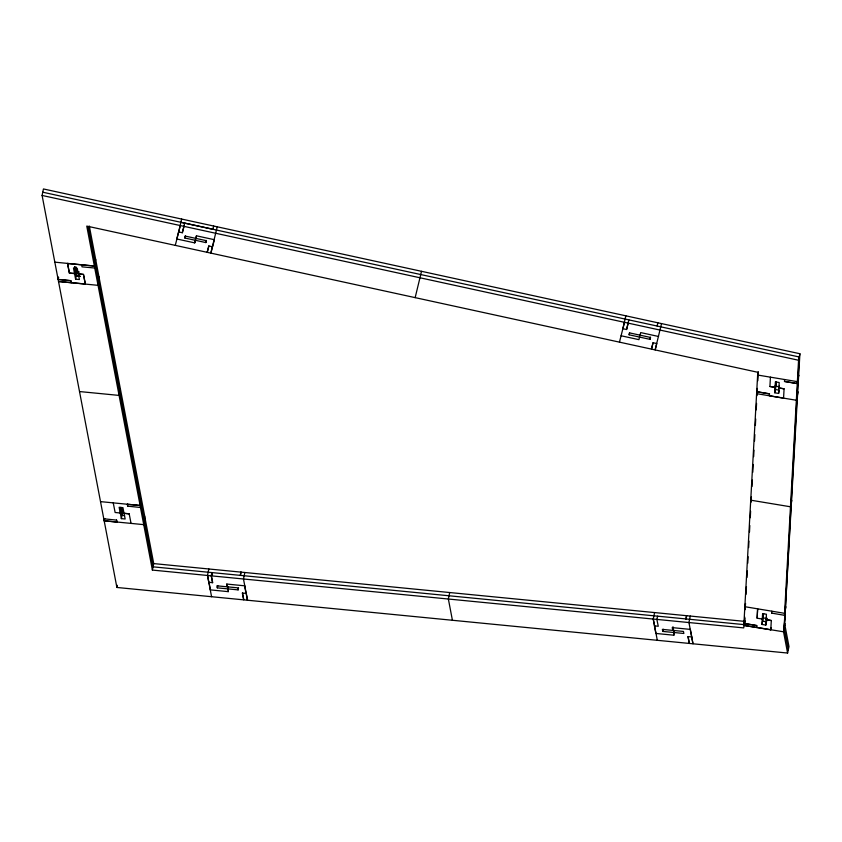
<?xml version="1.0" encoding="UTF-8"?>
<svg xmlns="http://www.w3.org/2000/svg" width="842" height="842" viewBox="0 0 842 842"><rect width="100%" height="100%" fill="white"/><g stroke="black" fill="none" stroke-linecap="round" stroke-linejoin="round"><path stroke-width="1.26" d="M42.763 192.208L799.226 356.987L784.27 628.637M784.933 625.511L785.028 623.575M744.717 618.323L744.065 624.311M745.191 609.334L745.402 605.493M762.968 615.828L763.084 613.65L762.705 621.186L766.473 621.838L765.81 625.08L761.989 624.448L762.61 613.618L766.431 614.25L765.81 625.08M784.249 628.764L799.9 353.735L213.521 226.003M212.521 582.664L211.216 575.833L152.391 570.076L153.728 563.593L144.666 516.157L143.993 519.419L153.055 566.834L744.37 624.648L744.623 620.207L743.707 627.9L211.395 575.854L212.058 572.613L212.5 574.886M744.76 617.091L744.707 624.69M745.17 609.65L745.517 603.461L744.844 606.703L784.586 613.313L785.965 606.798M746.054 594.357L746.444 586.558M746.991 577.475L747.307 570.971M747.78 563.182L748.096 556.678M748.643 547.595L748.959 541.09M749.506 532.007L749.822 525.503M750.296 517.714L750.611 511.21M751.148 502.127L751.401 496.927L750.727 500.18L790.47 506.779L791.848 500.274M752.011 486.539L752.327 480.035M752.801 472.246L753.19 464.447M753.664 456.659L753.979 450.154M754.527 441.071L754.842 434.567M755.379 425.484L755.706 418.979M756.242 409.886L756.569 403.392M757.032 395.603L757.39 388.467L756.716 391.709L769.504 393.845L769.399 395.772L783.565 398.129L784.081 388.815L778.903 387.952L779.355 385.794M757.811 380.773L758.242 373.069M769.914 386.478L775.082 387.341L776.198 381.889L775.082 387.341L769.914 386.478L770.43 377.163M757.116 618.144L757.632 608.829L757.137 618.217L762.294 619.007M774.787 392.782L775.387 381.879L779.208 382.521L778.608 393.414L774.787 392.782L776.366 381.9M775.871 381.91L775.45 389.52L779.271 390.172L778.608 393.414M761.989 624.448L763.61 613.565M766.525 621.817L766.662 618.565M771.714 613.187L771.798 611.187M784.481 615.239L797.269 383.573L784.491 381.458L784.597 379.521M785.144 611.987L783.586 631.995L784.944 625.385L788.986 646.561L787.596 653.045L243.812 599.872L242.507 593.042M799.9 353.735L798.563 360.25L797.269 383.584L784.491 381.447M244.822 572.497L243.475 578.991L247.527 600.241L246.222 593.399L242.338 593.01L243.643 599.851L116.891 587.463L42.1 195.449L43.437 188.955L213.626 226.024L212.847 229.256M58.561 277.302L58.119 279.47L70.844 280.712L71.223 282.712L58.498 281.47L98.051 285.333L99.345 278.818M89.315 226.035L95.704 259.536L94.378 266.03L67.549 263.483L69.391 273.113L74.538 273.608L75.833 267.072M78.78 271.798L78.338 273.966L79.401 279.523L75.591 279.155L74.528 273.534L75.854 267.019L76.938 272.661L75.591 279.155M88.157 226.709L95.42 264.777L94.757 268.103L140.498 507.494L127.71 506.168L127.331 504.169M98.293 280.081L98.967 276.818L95.693 259.536L94.367 266.04L54.825 262.157M120.385 388.899L119.08 395.414L79.537 391.551M129.226 513.862L124.079 513.357L125.153 518.998L121.353 518.63L120.28 512.999L121.322 507.494M113.228 502.79L115.133 512.504L120.28 512.999L120.943 509.757M178.704 231.929L181.63 219.067M121.353 518.63L122.658 512.104L121.795 507.589M184.693 223.109L182.272 232.729M195.744 238.128L195.302 240.296L184.83 238.012L185.272 235.844M116.891 587.463L117.333 585.295M141.414 498.98L140.119 505.495L127.395 504.253L127.773 506.252M195.218 240.717L194.649 242.875L195.302 240.296M140.498 507.494L141.098 504.169M184.019 226.372L182.409 232.739L178.578 231.918L176.778 238.981L194.776 242.885L195.87 238.139M144.045 519.461L144.708 516.209L98.967 276.818L98.325 280.018M145.056 518.146L143.729 524.64L152.391 570.076M195.428 240.307L205.858 242.58L206.311 240.423M217.225 226.803L210.858 253.137L212.468 246.759M211.395 575.854L212.7 582.685L208.805 582.306L207.5 575.465L208.837 568.971M211.216 575.833L211.889 572.571L212.321 574.854M238.549 587.727L238.107 589.884L217.31 587.853L217.762 585.695M228.087 586.706L228.171 591.631M228.266 586.727L228.35 591.652L210.258 589.874M240.254 575.36L240.917 572.118M240.433 575.391L241.096 572.128M421.526 271.313L415.159 297.636M449.702 592.526L448.365 599.02L452.417 620.27M628.869 319.876L626.585 329.506L622.88 328.706L625.838 315.813M629.121 334.8L629.606 332.895L650.519 337.453L650.035 339.358L629.121 334.8L629.563 332.643M640.046 334.916L638.941 339.663L621.08 335.769M650.035 339.358L650.477 337.189M657.149 326.043L657.823 322.781M661.517 323.591L655.15 349.914L656.771 343.547L653.066 342.736L651.445 349.114L653.076 342.736M657.307 640.299L653.245 619.059L654.592 612.566M657.634 616.165L656.844 619.407L658.276 626.259L654.444 625.88L655.886 633.458L673.916 635.215L673.716 630.279M672.432 627.637L672.958 630.405L683.462 631.437L683.851 633.479L662.77 631.416L663.212 629.248M672.548 628.858L672.99 626.69M673.832 630.29L673.8 635.205M685.883 618.954L686.546 615.702M686.009 618.944L686.672 615.702M690.261 616.06L688.935 622.543L692.987 643.793L691.671 636.952M757.642 375.048L758.305 371.785L757.642 375.037L797.374 381.647L798.721 375.132L798.048 378.384M757.39 388.467L756.716 391.719L769.504 393.845M757.284 390.393L756.611 393.656L796.353 400.255L797.732 393.751M744.37 624.659L744.812 622.491M762.315 619.081L763.452 613.555M771.314 620.554L766.136 619.691L766.557 617.46M771.219 627.637L770.798 629.869L771.293 620.48L766.115 619.617M787.596 653.045L783.544 631.795L784.218 628.542L788.312 649.803M58.54 277.218L58.098 279.386L70.823 280.639L71.202 282.628L85.305 284.017L83.474 274.387L78.327 273.882L77.264 268.335L73.465 267.966L74.538 273.608M78.769 271.724L78.327 273.882L83.484 274.471L85.326 284.091M81.653 264.788L82.032 266.851L94.746 268.03L95.42 264.777M175.283 245.369L180.314 225.551M184.83 238.012L185.314 236.107L206.343 240.675L205.858 242.58M195.744 238.381L196.407 235.802L214.384 239.707L212.594 246.769L208.763 245.948L207.143 252.326M195.87 238.391L196.523 235.813M207.279 252.337L208.9 245.959M619.459 342.147L624.49 322.328M626.574 329.506L628.195 323.128M640.046 335.169L640.699 332.59L658.57 336.484M103.798 518.788L116.585 520.114L116.964 522.103L104.176 520.777L104.619 518.609L104.176 520.777L143.729 524.64L140.435 507.41M74.528 273.534L69.381 273.029L67.549 263.399M100.566 501.632L140.119 505.495M120.448 507.4L122.016 515.378L124.553 515.63M153.728 563.593L745.033 621.417M244.78 585.822L226.687 584.053L227.214 586.821L237.718 587.842L238.107 589.884M783.544 631.795L743.844 625.396L756.621 627.511L756.737 625.585L743.949 623.459M776.124 386.278L778.671 386.699M778.903 387.952L784.081 388.815M771.693 613.123L784.502 615.313M763.368 617.944L767.188 618.575M770.767 629.795L756.6 627.437L756.705 625.511L743.928 623.385L757.789 372.28L86.758 226.088L94.746 268.03M180.967 222.309L212.963 229.266M42.1 195.449L798.563 360.25M689.272 643.425L687.967 636.594L691.787 636.973L690.345 629.395L672.316 627.627L672.842 630.395L662.38 629.374L662.77 631.416M653.245 619.059L654.56 625.89M95.03 262.778L144.392 521.398M74.517 266.946L75.17 270.314M120.911 509.705L121.985 515.357M116.522 520.03L116.901 522.019M688.082 636.605L689.388 643.446M244.601 585.8L246.043 593.378M226.866 584.074L227.393 586.842L216.92 585.811L217.31 587.853M208.984 582.327L210.437 589.895M207.521 575.465L211.574 596.715M131.068 523.482L129.163 513.778L124.016 513.273L122.943 507.652L119.143 507.273L120.217 512.925M74.559 266.988L75.201 270.366M797.942 380.331L797.269 383.573L797.942 380.331M797.837 391.814L797.163 395.077L797.795 391.825M80.074 276.281L76.275 275.902L75.191 270.293L76.275 275.902L80.064 276.281"/></g></svg>
